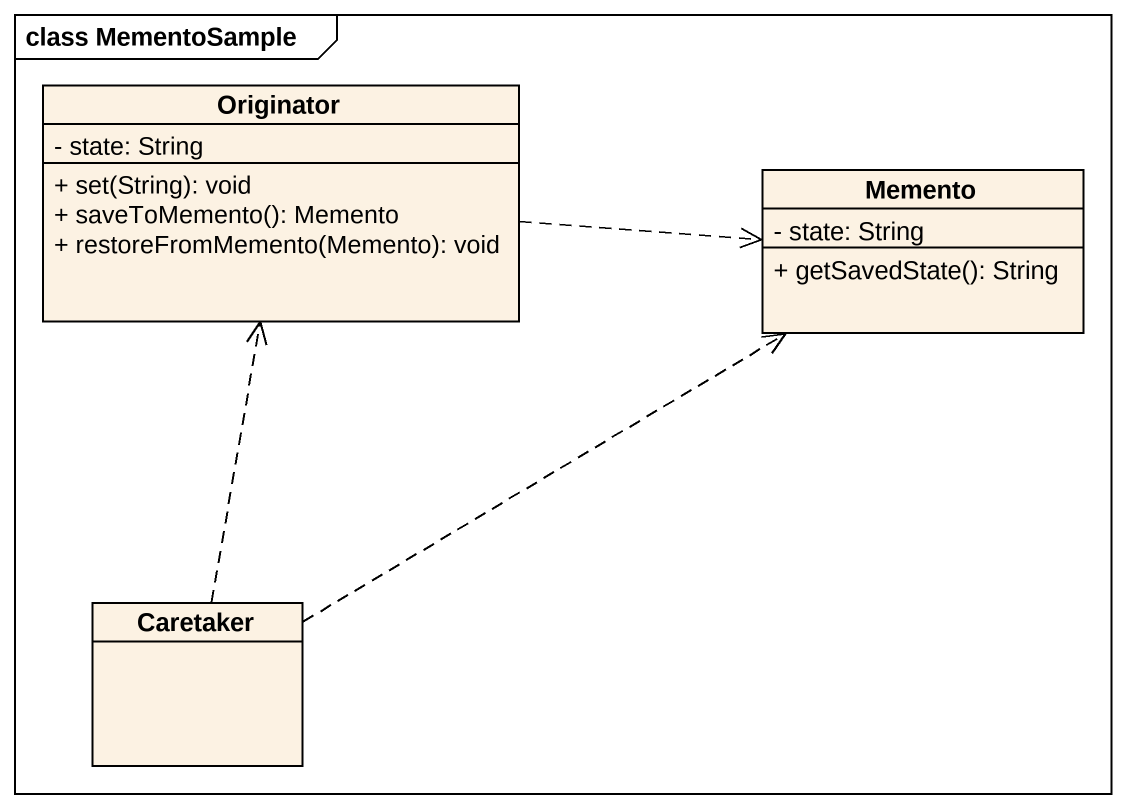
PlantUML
@startuml
mainframe class MementoSample
hide circle
hide empty members
skinparam classAttributeIconSize 0
class Originator {
  - state: String
  + set(String): void
  + saveToMemento(): Memento
  + restoreFromMemento(Memento): void
}
class Memento {
  - state: String
  + getSavedState(): String
}
class Caretaker
Originator .right.> Memento
Caretaker .up.> Originator
Caretaker .right.> Memento
@enduml
